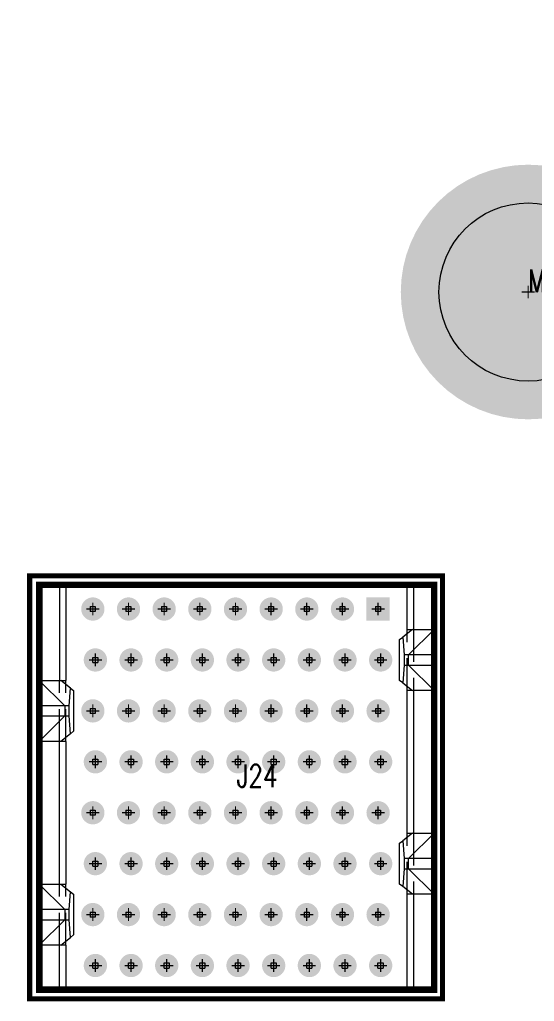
# Model space of a CAD drawing. Header units: millimetres. Extents: x 5 to 1395, y 5 to 415.
# Drawn here: x 1079.18 to 1099.39, y 152.82 to 191.38 of the extents above; entities that cross this region are included whole.
import ezdxf

# ---------------------------------------------------------------- set-up
doc = ezdxf.new("R2010")
doc.units = ezdxf.units.MM
doc.header["$PDSIZE"] = -1
doc.linetypes.add('HIDDEN', pattern=[1.905, 1.27, -0.635])
for name, color, linetype in [('DRIL_PLTE_THRU_01', 16, 'Continuous'), ('DRIL_PLTE_THRU_02', 146, 'Continuous'), ('DRIL_PLTE_THRU_03', 56, 'Continuous'), ('DRIL_PLTE_THRU_04', 216, 'Continuous'), ('DRIL_PLTE_THRU_05', 34, 'Continuous'), ('DRIL_PLTE_THRU_06', 96, 'Continuous'), ('DRIL_PLTE_THRU_07', 171, 'Continuous'), ('DRIL_PLTE_THRU_08', 176, 'Continuous'), ('DRIL_SYMBOL', 2, 'Continuous'), ('PADS_BOT', 5, 'Continuous'), ('PADS_INNER', 1, 'Continuous'), ('PADS_TOP', 1, 'Continuous'), ('PART_NAME_01', 1, 'Continuous'), ('PART_TOP_2DLINE_26', 5, 'Continuous'), ('PART_TOP_2DLINE_27', 5, 'Continuous')]:
    doc.layers.add(name, color=color, linetype=linetype)
doc.styles.add('W0$127', font='simplex', dxfattribs={"width": 0.75})
doc.dimstyles.new('ISO-25', dxfattribs={"dimtxt": 2.5, "dimasz": 2.5, "dimexe": 1.25, "dimexo": 0.625, "dimtad": 1, "dimtxsty": 'Standard', "dimcen": 2.5, "dimadec": 0, "dimazin": 0, "dimtfac": 1, "dimtmove": 0, "dimatfit": 3, "dimfxl": 0, "dimarcsym": 0})

# ---------------------------------------------------------------- blocks, each defined once
blk = doc.blocks.new('SMOOTH_0$2032')
at = {"const_width": 0.1016}
blk.add_lwpolyline([(-0.0508, 0, 1), (0.0508, 0, 1)], format="xyb", close=True, dxfattribs=at)
blk = doc.blocks.new('SMOOTH_0$254')
at = {"const_width": 0.127}
blk.add_lwpolyline([(-0.0635, 0, 1), (0.0635, 0, 1)], format="xyb", close=True, dxfattribs=at)
blk = doc.blocks.new('PART_BODY_TOP_12')
at = {"layer": 'PART_TOP_2DLINE_26', "const_width": 0.2032}
blk.add_lwpolyline([(-8.3058, 8.128), (8.3058, 8.128), (8.3058, -8.0772), (-8.3058, -8.0772)], close=True, dxfattribs=at)
at = {"layer": 'PART_TOP_2DLINE_27', "const_width": 0.254}
blk.add_lwpolyline([(-7.95, -7.75), (7.95, -7.75), (7.95, 7.75), (-7.95, 7.75)], close=True, dxfattribs=at)
at = {"layer": 'PART_TOP_2DLINE_26'}
for p in [(-8.3058, 8.128), (8.3058, 8.128), (-8.3058, -8.0772), (8.3058, -8.0772)]:
    blk.add_blockref('SMOOTH_0$2032', p, dxfattribs=at)
at = {"layer": 'PART_TOP_2DLINE_27'}
for p in [(-7.95, 7.75), (7.95, 7.75), (-7.95, -7.75), (7.95, -7.75)]:
    blk.add_blockref('SMOOTH_0$254', p, dxfattribs=at)
blk = doc.blocks.new('DRIL_SYMBOL_0$59944')
at = {"layer": 'DRIL_SYMBOL', "const_width": 0.0508}
for points in [[(-0.254, 0), (0.254, 0)], [(0, -0.254), (0, 0.254)]]:
    blk.add_lwpolyline(points, dxfattribs=at)
blk = doc.blocks.new('DRIL_HOLE_0$59944')
at = {"const_width": 0.29972}
blk.add_lwpolyline([(-0.14986, 0, 1), (0.14986, 0, 1)], format="xyb", close=True, dxfattribs=at)
blk.add_blockref('DRIL_SYMBOL_0$59944', (0, 0))
blk = doc.blocks.new('PAD_8')
at = {"const_width": 0.4572}
blk.add_lwpolyline([(0, -0.2286, 1), (0, 0.2286, 1)], format="xyb", close=True, dxfattribs=at)
blk = doc.blocks.new('STK_TOP_169')
at = {"layer": 'DRIL_PLTE_THRU_01'}
blk.add_blockref('DRIL_HOLE_0$59944', (0, 0), dxfattribs=at)
at = {"layer": 'DRIL_PLTE_THRU_02'}
blk.add_blockref('DRIL_HOLE_0$59944', (0, 0), dxfattribs=at)
at = {"layer": 'DRIL_PLTE_THRU_03'}
blk.add_blockref('DRIL_HOLE_0$59944', (0, 0), dxfattribs=at)
at = {"layer": 'DRIL_PLTE_THRU_04'}
blk.add_blockref('DRIL_HOLE_0$59944', (0, 0), dxfattribs=at)
at = {"layer": 'DRIL_PLTE_THRU_05'}
blk.add_blockref('DRIL_HOLE_0$59944', (0, 0), dxfattribs=at)
at = {"layer": 'DRIL_PLTE_THRU_06'}
blk.add_blockref('DRIL_HOLE_0$59944', (0, 0), dxfattribs=at)
at = {"layer": 'DRIL_PLTE_THRU_07'}
blk.add_blockref('DRIL_HOLE_0$59944', (0, 0), dxfattribs=at)
at = {"layer": 'DRIL_PLTE_THRU_08'}
blk.add_blockref('DRIL_HOLE_0$59944', (0, 0), dxfattribs=at)
at = {"layer": 'PADS_BOT'}
blk.add_blockref('PAD_8', (0, 0), dxfattribs=at)
at = {"layer": 'PADS_INNER'}
blk.add_blockref('PAD_8', (0, 0), dxfattribs=at)
at = {"layer": 'PADS_TOP'}
blk.add_blockref('PAD_8', (0, 0), dxfattribs=at)
blk = doc.blocks.new('PAD_10')
at = {"const_width": 0.9144}
blk.add_lwpolyline([(-0.4572, 0), (0.4572, 0)], dxfattribs=at)
blk = doc.blocks.new('STK_TOP_172')
at = {"layer": 'DRIL_PLTE_THRU_01'}
blk.add_blockref('DRIL_HOLE_0$59944', (0, 0), dxfattribs=at)
at = {"layer": 'DRIL_PLTE_THRU_02'}
blk.add_blockref('DRIL_HOLE_0$59944', (0, 0), dxfattribs=at)
at = {"layer": 'DRIL_PLTE_THRU_03'}
blk.add_blockref('DRIL_HOLE_0$59944', (0, 0), dxfattribs=at)
at = {"layer": 'DRIL_PLTE_THRU_04'}
blk.add_blockref('DRIL_HOLE_0$59944', (0, 0), dxfattribs=at)
at = {"layer": 'DRIL_PLTE_THRU_05'}
blk.add_blockref('DRIL_HOLE_0$59944', (0, 0), dxfattribs=at)
at = {"layer": 'DRIL_PLTE_THRU_06'}
blk.add_blockref('DRIL_HOLE_0$59944', (0, 0), dxfattribs=at)
at = {"layer": 'DRIL_PLTE_THRU_07'}
blk.add_blockref('DRIL_HOLE_0$59944', (0, 0), dxfattribs=at)
at = {"layer": 'DRIL_PLTE_THRU_08'}
blk.add_blockref('DRIL_HOLE_0$59944', (0, 0), dxfattribs=at)
at = {"layer": 'PADS_BOT'}
blk.add_blockref('PAD_8', (0, 0), dxfattribs=at)
at = {"layer": 'PADS_INNER'}
blk.add_blockref('PAD_8', (0, 0), dxfattribs=at)
at = {"layer": 'PADS_TOP'}
blk.add_blockref('PAD_10', (0, 0), dxfattribs=at)
blk = doc.blocks.new('SYM_TOP_14')
for name, p in [('PART_BODY_TOP_12', (0, 0)), ('STK_TOP_169', (-7, 5.55)), ('STK_TOP_169', (-5, 5.65)), ('STK_TOP_169', (-3, 5.55)), ('STK_TOP_169', (-1, 5.65)), ('STK_TOP_169', (1, 5.55)), ('STK_TOP_169', (3, 5.65)), ('STK_TOP_169', (5, 5.55)), ('STK_TOP_169', (7, 5.65)), ('STK_TOP_169', (-5, 4.25)), ('STK_TOP_169', (-1, 4.25)), ('STK_TOP_169', (3, 4.25)), ('STK_TOP_169', (7, 4.25)), ('STK_TOP_169', (-7, 4.15)), ('STK_TOP_169', (-3, 4.15)), ('STK_TOP_169', (1, 4.15)), ('STK_TOP_169', (5, 4.15)), ('STK_TOP_169', (-7, 2.75)), ('STK_TOP_169', (-5, 2.85)), ('STK_TOP_169', (-3, 2.75)), ('STK_TOP_169', (-1, 2.85)), ('STK_TOP_169', (1, 2.75)), ('STK_TOP_169', (3, 2.85)), ('STK_TOP_169', (5, 2.75)), ('STK_TOP_169', (7, 2.85)), ('STK_TOP_169', (-7, 1.35)), ('STK_TOP_169', (-5, 1.45)), ('STK_TOP_169', (-3, 1.35)), ('STK_TOP_169', (-1, 1.45)), ('STK_TOP_169', (1, 1.35)), ('STK_TOP_169', (3, 1.45)), ('STK_TOP_169', (5, 1.35)), ('STK_TOP_169', (7, 1.45)), ('STK_TOP_169', (-7, -0.05)), ('STK_TOP_169', (-5, 0.05)), ('STK_TOP_169', (-3, -0.05)), ('STK_TOP_169', (-1, 0.05)), ('STK_TOP_169', (1, -0.05)), ('STK_TOP_169', (3, 0.05)), ('STK_TOP_169', (5, -0.05)), ('STK_TOP_169', (7, 0.05)), ('STK_TOP_169', (-7, -1.45)), ('STK_TOP_169', (-5, -1.35)), ('STK_TOP_169', (-3, -1.45)), ('STK_TOP_169', (-1, -1.35)), ('STK_TOP_169', (1, -1.45)), ('STK_TOP_169', (3, -1.35)), ('STK_TOP_169', (5, -1.45)), ('STK_TOP_169', (7, -1.35)), ('STK_TOP_169', (-5, -2.75)), ('STK_TOP_169', (-1, -2.75)), ('STK_TOP_169', (3, -2.75)), ('STK_TOP_169', (7, -2.75)), ('STK_TOP_169', (-7, -2.85)), ('STK_TOP_169', (-3, -2.85)), ('STK_TOP_169', (1, -2.85)), ('STK_TOP_169', (5, -2.85)), ('STK_TOP_169', (-7, -4.25)), ('STK_TOP_169', (-5, -4.15)), ('STK_TOP_169', (-3, -4.25)), ('STK_TOP_169', (-1, -4.15)), ('STK_TOP_169', (1, -4.25)), ('STK_TOP_169', (3, -4.15)), ('STK_TOP_169', (5, -4.25)), ('STK_TOP_169', (7, -4.15)), ('STK_TOP_169', (-7, -5.65)), ('STK_TOP_169', (-5, -5.55)), ('STK_TOP_169', (-3, -5.65)), ('STK_TOP_169', (-1, -5.55)), ('STK_TOP_169', (1, -5.65)), ('STK_TOP_169', (3, -5.55)), ('STK_TOP_169', (5, -5.65)), ('STK_TOP_172', (7, -5.55))]:
    blk.add_blockref(name, p)
blk = doc.blocks.new('PART_TOP_78')
blk.add_blockref('SYM_TOP_14', (0, 0))
at = {"layer": 'PART_NAME_01', "style": 'W0$127', "width": 0.75}
blk.add_text('J24', height=0.889, rotation=270, dxfattribs=at).set_placement((0, 0))
blk = doc.blocks.new('DRIL_SYMBOL_7')
at = {"layer": 'DRIL_SYMBOL', "const_width": 0.0508}
for points in [[(-0.254, 0), (0.254, 0)], [(0, -0.254), (0, 0.254)]]:
    blk.add_lwpolyline(points, dxfattribs=at)
blk = doc.blocks.new('DRIL_HOLE_7')
at = {"const_width": 3.5}
blk.add_lwpolyline([(-1.75, 0, 1), (1.75, 0, 1)], format="xyb", close=True, dxfattribs=at)
blk.add_blockref('DRIL_SYMBOL_7', (0, 0))
blk = doc.blocks.new('PAD_0')
at = {"const_width": 5}
blk.add_lwpolyline([(0, -2.5, 1), (0, 2.5, 1)], format="xyb", close=True, dxfattribs=at)
blk = doc.blocks.new('STK_TOP_205')
at = {"layer": 'DRIL_PLTE_THRU_01'}
blk.add_blockref('DRIL_HOLE_7', (0, 0), dxfattribs=at)
at = {"layer": 'DRIL_PLTE_THRU_02'}
blk.add_blockref('DRIL_HOLE_7', (0, 0), dxfattribs=at)
at = {"layer": 'DRIL_PLTE_THRU_03'}
blk.add_blockref('DRIL_HOLE_7', (0, 0), dxfattribs=at)
at = {"layer": 'DRIL_PLTE_THRU_04'}
blk.add_blockref('DRIL_HOLE_7', (0, 0), dxfattribs=at)
at = {"layer": 'DRIL_PLTE_THRU_05'}
blk.add_blockref('DRIL_HOLE_7', (0, 0), dxfattribs=at)
at = {"layer": 'DRIL_PLTE_THRU_06'}
blk.add_blockref('DRIL_HOLE_7', (0, 0), dxfattribs=at)
at = {"layer": 'DRIL_PLTE_THRU_07'}
blk.add_blockref('DRIL_HOLE_7', (0, 0), dxfattribs=at)
at = {"layer": 'DRIL_PLTE_THRU_08'}
blk.add_blockref('DRIL_HOLE_7', (0, 0), dxfattribs=at)
at = {"layer": 'PADS_BOT'}
blk.add_blockref('PAD_0', (0, 0), dxfattribs=at)
at = {"layer": 'PADS_INNER'}
blk.add_blockref('PAD_0', (0, 0), dxfattribs=at)
at = {"layer": 'PADS_TOP'}
blk.add_blockref('PAD_0', (0, 0), dxfattribs=at)
blk = doc.blocks.new('SYM_TOP_20')
blk.add_blockref('STK_TOP_205', (0, 0))
blk = doc.blocks.new('PART_TOP_376')
blk.add_blockref('SYM_TOP_20', (0, 0))
at = {"layer": 'PART_NAME_01', "style": 'W0$127', "width": 0.75}
blk.add_text('MH27', height=0.889, dxfattribs=at).set_placement((0, 0))
blk = doc.blocks.new('q')
blk.add_blockref('PART_TOP_376', (1099.145, 180.679))
at = {"rotation": 90}
blk.add_blockref('PART_TOP_78', (1087.705, 161.229), dxfattribs=at)
blk = doc.blocks.new('*D231')
at = {"color": 0, "lineweight": -2}
for p, q in [((969.595, 286.609), (969.595, 323.77)), ((1257.145, 181.679), (1257.145, 323.77)), ((1253.843, 322.77), (972.897, 322.77))]:
    blk.add_line(p, q, dxfattribs=at)
at = {"color": 0}
for points in [[(972.897, 323.321), (972.897, 322.22), (969.595, 322.77)], [(1253.843, 323.321), (1253.843, 322.22), (1257.145, 322.77)]]:
    blk.add_solid(points, dxfattribs=at)
at = {"layer": 'Defpoints', "color": 0}
for p in [(969.595, 322.77), (969.595, 285.609), (1257.145, 180.679)]:
    blk.add_point(p, dxfattribs=at)
at = {"color": 0, "insert": (1113.37, 326.336), "char_height": 3.5, "attachment_point": 5}
blk.add_mtext('287,550', dxfattribs=at)

msp = doc.modelspace()

# ---------------------------------------------------------------- linework, layer by layer
at = {"color": 7, "linetype": 'Continuous', "lineweight": 15}
for p, q in [((1080.7498, 169.1788), (1080.7498, 165.4288)), ((1080.9998, 169.1788), (1080.7498, 169.1788)), ((1080.9998, 169.1788), (1080.9998, 165.4288)), ((1094.3998, 169.1788), (1080.9998, 169.1788)), ((1094.3998, 167.4288), (1094.3998, 169.1788)), ((1094.6498, 169.1788), (1094.3998, 169.1788)), ((1094.6498, 169.1788), (1094.6498, 167.4288)), ((1094.5998, 167.4288), (1094.219, 167.1241)), ((1094.3998, 167.4288), (1094.5998, 167.4288)), ((1095.4498, 167.4288), (1094.4498, 166.4288)), ((1094.5998, 167.4288), (1095.4498, 167.4288)), ((1095.4498, 167.4288), (1095.4498, 166.4288)), ((1094.0998, 167.0288), (1094.219, 167.1241)), ((1094.0998, 165.4288), (1094.0998, 167.0288)), ((1094.219, 167.1241), (1094.2798, 166.4288)), ((1094.2798, 166.4288), (1094.2798, 166.0288)), ((1094.4498, 166.4288), (1094.2798, 166.4288)), ((1094.4498, 166.0288), (1094.4498, 166.4288)), ((1095.4498, 166.4288), (1094.4498, 166.4288)), ((1095.4498, 166.4288), (1095.4498, 166.0288)), ((1094.2798, 166.0288), (1094.219, 165.3334)), ((1094.2798, 166.0288), (1094.4498, 166.0288)), ((1094.4498, 166.0288), (1095.4498, 165.0288)), ((1094.4498, 166.0288), (1095.4498, 166.0288)), ((1095.4498, 166.0288), (1095.4498, 165.0288)), ((1079.9498, 165.4288), (1080.7998, 165.4288)), ((1080.9498, 164.4288), (1079.9498, 165.4288)), ((1079.9498, 164.4288), (1079.9498, 165.4288)), ((1081.1806, 165.1241), (1080.7998, 165.4288)), ((1080.7998, 165.4288), (1080.9998, 165.4288)), ((1094.219, 165.3334), (1094.0998, 165.4288)), ((1081.1198, 164.4288), (1081.1806, 165.1241)), ((1081.1806, 165.1241), (1081.2998, 165.0288)), ((1081.2998, 165.0288), (1081.2998, 163.4288)), ((1094.219, 165.3334), (1094.5998, 165.0288)), ((1094.3998, 159.4288), (1094.3998, 165.0288)), ((1094.5998, 165.0288), (1094.3998, 165.0288)), ((1095.4498, 165.0288), (1094.5998, 165.0288)), ((1094.6498, 165.0288), (1094.6498, 159.4288)), ((1079.9498, 164.0288), (1079.9498, 164.4288)), ((1080.9498, 164.4288), (1079.9498, 164.4288)), ((1081.1198, 164.4288), (1080.9498, 164.4288)), ((1080.9498, 164.4288), (1080.9498, 164.0288)), ((1081.1198, 164.0288), (1081.1198, 164.4288)), ((1079.9498, 163.0288), (1080.9498, 164.0288)), ((1079.9498, 163.0288), (1079.9498, 164.0288)), ((1079.9498, 164.0288), (1080.9498, 164.0288)), ((1080.9498, 164.0288), (1081.1198, 164.0288)), ((1081.1806, 163.3334), (1081.1198, 164.0288)), ((1081.1806, 163.3334), (1080.7998, 163.0288)), ((1081.2998, 163.4288), (1081.1806, 163.3334)), ((1080.7998, 163.0288), (1079.9498, 163.0288)), ((1080.7498, 157.4288), (1080.7498, 163.0288)), ((1080.9998, 163.0288), (1080.7998, 163.0288)), ((1080.9998, 163.0288), (1080.9998, 157.4288)), ((1094.5998, 159.4288), (1094.219, 159.1241)), ((1094.3998, 159.4288), (1094.5998, 159.4288)), ((1095.4498, 159.4288), (1094.4498, 158.4288)), ((1094.5998, 159.4288), (1095.4498, 159.4288)), ((1095.4498, 159.4288), (1095.4498, 158.4288)), ((1094.0998, 159.0288), (1094.219, 159.1241)), ((1094.0998, 157.4288), (1094.0998, 159.0288)), ((1094.219, 159.1241), (1094.2798, 158.4288)), ((1094.2798, 158.4288), (1094.2798, 158.0288)), ((1094.4498, 158.4288), (1094.2798, 158.4288)), ((1094.4498, 158.0288), (1094.4498, 158.4288)), ((1095.4498, 158.4288), (1094.4498, 158.4288)), ((1095.4498, 158.4288), (1095.4498, 158.0288)), ((1094.2798, 158.0288), (1094.219, 157.3334)), ((1094.2798, 158.0288), (1094.4498, 158.0288)), ((1094.4498, 158.0288), (1095.4498, 158.0288)), ((1094.4498, 158.0288), (1095.4498, 157.0288)), ((1095.4498, 158.0288), (1095.4498, 157.0288)), ((1080.9498, 156.4288), (1079.9498, 157.4288)), ((1079.9498, 156.4288), (1079.9498, 157.4288)), ((1079.9498, 157.4288), (1080.7998, 157.4288)), ((1080.7998, 157.4288), (1081.1806, 157.1241)), ((1080.7998, 157.4288), (1080.9998, 157.4288)), ((1094.219, 157.3334), (1094.0998, 157.4288)), ((1094.5998, 157.0288), (1094.219, 157.3334)), ((1081.1198, 156.4288), (1081.1806, 157.1241)), ((1081.1806, 157.1241), (1081.2998, 157.0288)), ((1081.2998, 157.0288), (1081.2998, 155.4288)), ((1094.3998, 153.2788), (1094.3998, 157.0288)), ((1094.5998, 157.0288), (1094.3998, 157.0288)), ((1095.4498, 157.0288), (1094.5998, 157.0288)), ((1094.6498, 157.0288), (1094.6498, 153.2788)), ((1079.9498, 156.0288), (1079.9498, 156.4288)), ((1080.9498, 156.4288), (1079.9498, 156.4288)), ((1081.1198, 156.4288), (1080.9498, 156.4288)), ((1080.9498, 156.4288), (1080.9498, 156.0288)), ((1081.1198, 156.0288), (1081.1198, 156.4288)), ((1079.9498, 155.0288), (1080.9498, 156.0288)), ((1079.9498, 156.0288), (1080.9498, 156.0288)), ((1079.9498, 155.0288), (1079.9498, 156.0288)), ((1080.9498, 156.0288), (1081.1198, 156.0288)), ((1081.1806, 155.3334), (1081.1198, 156.0288)), ((1081.2998, 155.4288), (1081.1806, 155.3334)), ((1080.7998, 155.0288), (1079.9498, 155.0288)), ((1080.7498, 153.2788), (1080.7498, 155.0288)), ((1080.7998, 155.0288), (1081.1806, 155.3334)), ((1080.9998, 155.0288), (1080.7998, 155.0288)), ((1080.9998, 155.0288), (1080.9998, 153.2788)), ((1080.7498, 153.2788), (1080.9998, 153.2788)), ((1080.9998, 153.2788), (1094.3998, 153.2788)), ((1094.6498, 153.2788), (1094.3998, 153.2788))]:
    msp.add_line(p, q, dxfattribs=at)
at = {"color": 7, "linetype": 'HIDDEN', "lineweight": 0}
for p, q in [((1081.9498, 168.3288), (1082.1498, 168.3288)), ((1081.9498, 168.3288), (1081.9498, 168.1288)), ((1082.1498, 168.1288), (1081.9498, 168.1288)), ((1082.1498, 168.3288), (1082.1498, 168.1288)), ((1083.3498, 168.3288), (1083.3498, 168.1288)), ((1083.3498, 168.3288), (1083.5498, 168.3288)), ((1083.5498, 168.1288), (1083.3498, 168.1288)), ((1083.5498, 168.3288), (1083.5498, 168.1288)), ((1084.7498, 168.3288), (1084.7498, 168.1288)), ((1084.7498, 168.3288), (1084.9498, 168.3288)), ((1084.9498, 168.1288), (1084.7498, 168.1288)), ((1084.9498, 168.3288), (1084.9498, 168.1288)), ((1086.1498, 168.3288), (1086.1498, 168.1288)), ((1086.1498, 168.3288), (1086.3498, 168.3288)), ((1086.3498, 168.1288), (1086.1498, 168.1288)), ((1086.3498, 168.3288), (1086.3498, 168.1288)), ((1087.5498, 168.3288), (1087.7498, 168.3288)), ((1087.5498, 168.3288), (1087.5498, 168.1288)), ((1087.7498, 168.1288), (1087.5498, 168.1288)), ((1087.7498, 168.3288), (1087.7498, 168.1288)), ((1088.9498, 168.3288), (1088.9498, 168.1288)), ((1088.9498, 168.3288), (1089.1498, 168.3288)), ((1089.1498, 168.1288), (1088.9498, 168.1288)), ((1089.1498, 168.3288), (1089.1498, 168.1288)), ((1090.3498, 168.3288), (1090.5498, 168.3288)), ((1090.3498, 168.3288), (1090.3498, 168.1288)), ((1090.5498, 168.1288), (1090.3498, 168.1288)), ((1090.5498, 168.3288), (1090.5498, 168.1288)), ((1091.7498, 168.3288), (1091.7498, 168.1288)), ((1091.7498, 168.3288), (1091.9498, 168.3288)), ((1091.9498, 168.1288), (1091.7498, 168.1288)), ((1091.9498, 168.3288), (1091.9498, 168.1288)), ((1093.1498, 168.3288), (1093.1498, 168.1288)), ((1093.1498, 168.3288), (1093.3498, 168.3288)), ((1093.3498, 168.1288), (1093.1498, 168.1288)), ((1093.3498, 168.3288), (1093.3498, 168.1288)), ((1094.3998, 165.0288), (1094.3998, 167.4288)), ((1094.6498, 167.4288), (1094.6498, 165.0288)), ((1082.0498, 166.3288), (1082.2498, 166.3288)), ((1082.0498, 166.1288), (1082.0498, 166.3288)), ((1082.2498, 166.3288), (1082.2498, 166.1288)), ((1083.4498, 166.1288), (1083.4498, 166.3288)), ((1083.4498, 166.3288), (1083.6498, 166.3288)), ((1083.6498, 166.3288), (1083.6498, 166.1288)), ((1084.8498, 166.3288), (1085.0498, 166.3288)), ((1084.8498, 166.1288), (1084.8498, 166.3288)), ((1085.0498, 166.3288), (1085.0498, 166.1288)), ((1086.2498, 166.1288), (1086.2498, 166.3288)), ((1086.2498, 166.3288), (1086.4498, 166.3288)), ((1086.4498, 166.3288), (1086.4498, 166.1288)), ((1087.6498, 166.1288), (1087.6498, 166.3288)), ((1087.6498, 166.3288), (1087.8498, 166.3288)), ((1087.8498, 166.3288), (1087.8498, 166.1288)), ((1089.0498, 166.1288), (1089.0498, 166.3288)), ((1089.0498, 166.3288), (1089.2498, 166.3288)), ((1089.2498, 166.3288), (1089.2498, 166.1288)), ((1090.4498, 166.1288), (1090.4498, 166.3288)), ((1090.4498, 166.3288), (1090.6498, 166.3288)), ((1090.6498, 166.3288), (1090.6498, 166.1288)), ((1091.8498, 166.3288), (1092.0498, 166.3288)), ((1091.8498, 166.1288), (1091.8498, 166.3288)), ((1092.0498, 166.3288), (1092.0498, 166.1288)), ((1093.2498, 166.1288), (1093.2498, 166.3288)), ((1093.2498, 166.3288), (1093.4498, 166.3288)), ((1093.4498, 166.3288), (1093.4498, 166.1288)), ((1082.0498, 166.1288), (1082.2498, 166.1288)), ((1083.4498, 166.1288), (1083.6498, 166.1288)), ((1084.8498, 166.1288), (1085.0498, 166.1288)), ((1086.2498, 166.1288), (1086.4498, 166.1288)), ((1087.6498, 166.1288), (1087.8498, 166.1288)), ((1089.0498, 166.1288), (1089.2498, 166.1288)), ((1090.4498, 166.1288), (1090.6498, 166.1288)), ((1091.8498, 166.1288), (1092.0498, 166.1288)), ((1093.2498, 166.1288), (1093.4498, 166.1288)), ((1080.7498, 163.0288), (1080.7498, 165.4288)), ((1080.9998, 163.0288), (1080.9998, 165.4288)), ((1081.9498, 164.3288), (1082.1498, 164.3288)), ((1081.9498, 164.3288), (1081.9498, 164.1288)), ((1082.1498, 164.3288), (1082.1498, 164.1288)), ((1083.3498, 164.3288), (1083.3498, 164.1288)), ((1083.3498, 164.3288), (1083.5498, 164.3288)), ((1083.5498, 164.3288), (1083.5498, 164.1288)), ((1084.7498, 164.3288), (1084.7498, 164.1288)), ((1084.7498, 164.3288), (1084.9498, 164.3288)), ((1084.9498, 164.3288), (1084.9498, 164.1288)), ((1086.1498, 164.3288), (1086.1498, 164.1288)), ((1086.1498, 164.3288), (1086.3498, 164.3288)), ((1086.3498, 164.3288), (1086.3498, 164.1288)), ((1087.5498, 164.3288), (1087.5498, 164.1288)), ((1087.5498, 164.3288), (1087.7498, 164.3288)), ((1087.7498, 164.3288), (1087.7498, 164.1288)), ((1088.9498, 164.3288), (1088.9498, 164.1288)), ((1088.9498, 164.3288), (1089.1498, 164.3288)), ((1089.1498, 164.3288), (1089.1498, 164.1288)), ((1090.3498, 164.3288), (1090.3498, 164.1288)), ((1090.3498, 164.3288), (1090.5498, 164.3288)), ((1090.5498, 164.3288), (1090.5498, 164.1288)), ((1091.7498, 164.3288), (1091.7498, 164.1288)), ((1091.7498, 164.3288), (1091.9498, 164.3288)), ((1091.9498, 164.3288), (1091.9498, 164.1288)), ((1093.1498, 164.3288), (1093.3498, 164.3288)), ((1093.1498, 164.3288), (1093.1498, 164.1288)), ((1093.3498, 164.3288), (1093.3498, 164.1288)), ((1082.1498, 164.1288), (1081.9498, 164.1288)), ((1083.5498, 164.1288), (1083.3498, 164.1288)), ((1084.9498, 164.1288), (1084.7498, 164.1288)), ((1086.3498, 164.1288), (1086.1498, 164.1288)), ((1087.7498, 164.1288), (1087.5498, 164.1288)), ((1089.1498, 164.1288), (1088.9498, 164.1288)), ((1090.5498, 164.1288), (1090.3498, 164.1288)), ((1091.9498, 164.1288), (1091.7498, 164.1288)), ((1093.3498, 164.1288), (1093.1498, 164.1288)), ((1082.0498, 162.3288), (1082.2498, 162.3288)), ((1082.0498, 162.1288), (1082.0498, 162.3288)), ((1082.2498, 162.3288), (1082.2498, 162.1288)), ((1083.4498, 162.1288), (1083.4498, 162.3288)), ((1083.4498, 162.3288), (1083.6498, 162.3288)), ((1083.6498, 162.3288), (1083.6498, 162.1288)), ((1084.8498, 162.3288), (1085.0498, 162.3288)), ((1084.8498, 162.1288), (1084.8498, 162.3288)), ((1085.0498, 162.3288), (1085.0498, 162.1288)), ((1086.2498, 162.3288), (1086.4498, 162.3288)), ((1086.2498, 162.1288), (1086.2498, 162.3288)), ((1086.4498, 162.3288), (1086.4498, 162.1288)), ((1087.6498, 162.3288), (1087.8498, 162.3288)), ((1087.6498, 162.1288), (1087.6498, 162.3288)), ((1087.8498, 162.3288), (1087.8498, 162.1288)), ((1089.0498, 162.3288), (1089.2498, 162.3288)), ((1089.0498, 162.1288), (1089.0498, 162.3288)), ((1089.2498, 162.3288), (1089.2498, 162.1288)), ((1090.4498, 162.1288), (1090.4498, 162.3288)), ((1090.4498, 162.3288), (1090.6498, 162.3288)), ((1090.6498, 162.3288), (1090.6498, 162.1288)), ((1091.8498, 162.1288), (1091.8498, 162.3288)), ((1091.8498, 162.3288), (1092.0498, 162.3288)), ((1092.0498, 162.3288), (1092.0498, 162.1288)), ((1093.2498, 162.3288), (1093.4498, 162.3288)), ((1093.2498, 162.1288), (1093.2498, 162.3288)), ((1093.4498, 162.3288), (1093.4498, 162.1288)), ((1082.0498, 162.1288), (1082.2498, 162.1288)), ((1083.4498, 162.1288), (1083.6498, 162.1288)), ((1084.8498, 162.1288), (1085.0498, 162.1288)), ((1086.2498, 162.1288), (1086.4498, 162.1288)), ((1087.6498, 162.1288), (1087.8498, 162.1288)), ((1089.0498, 162.1288), (1089.2498, 162.1288)), ((1090.4498, 162.1288), (1090.6498, 162.1288)), ((1091.8498, 162.1288), (1092.0498, 162.1288)), ((1093.2498, 162.1288), (1093.4498, 162.1288)), ((1081.9498, 160.3288), (1082.1498, 160.3288)), ((1081.9498, 160.3288), (1081.9498, 160.1288)), ((1082.1498, 160.1288), (1081.9498, 160.1288)), ((1082.1498, 160.3288), (1082.1498, 160.1288)), ((1083.3498, 160.3288), (1083.3498, 160.1288)), ((1083.3498, 160.3288), (1083.5498, 160.3288)), ((1083.5498, 160.1288), (1083.3498, 160.1288)), ((1083.5498, 160.3288), (1083.5498, 160.1288)), ((1084.7498, 160.3288), (1084.7498, 160.1288)), ((1084.7498, 160.3288), (1084.9498, 160.3288)), ((1084.9498, 160.1288), (1084.7498, 160.1288)), ((1084.9498, 160.3288), (1084.9498, 160.1288)), ((1086.1498, 160.3288), (1086.1498, 160.1288)), ((1086.1498, 160.3288), (1086.3498, 160.3288)), ((1086.3498, 160.1288), (1086.1498, 160.1288)), ((1086.3498, 160.3288), (1086.3498, 160.1288)), ((1087.5498, 160.3288), (1087.5498, 160.1288)), ((1087.5498, 160.3288), (1087.7498, 160.3288)), ((1087.7498, 160.1288), (1087.5498, 160.1288)), ((1087.7498, 160.3288), (1087.7498, 160.1288)), ((1088.9498, 160.3288), (1088.9498, 160.1288)), ((1088.9498, 160.3288), (1089.1498, 160.3288)), ((1089.1498, 160.1288), (1088.9498, 160.1288)), ((1089.1498, 160.3288), (1089.1498, 160.1288)), ((1090.3498, 160.3288), (1090.3498, 160.1288)), ((1090.3498, 160.3288), (1090.5498, 160.3288)), ((1090.5498, 160.1288), (1090.3498, 160.1288)), ((1090.5498, 160.3288), (1090.5498, 160.1288)), ((1091.7498, 160.3288), (1091.7498, 160.1288)), ((1091.7498, 160.3288), (1091.9498, 160.3288)), ((1091.9498, 160.1288), (1091.7498, 160.1288)), ((1091.9498, 160.3288), (1091.9498, 160.1288)), ((1093.1498, 160.3288), (1093.3498, 160.3288)), ((1093.1498, 160.3288), (1093.1498, 160.1288)), ((1093.3498, 160.1288), (1093.1498, 160.1288)), ((1093.3498, 160.3288), (1093.3498, 160.1288)), ((1094.3998, 157.0288), (1094.3998, 159.4288)), ((1094.6498, 159.4288), (1094.6498, 157.0288)), ((1082.0498, 158.1288), (1082.0498, 158.3288)), ((1082.0498, 158.3288), (1082.2498, 158.3288)), ((1082.0498, 158.1288), (1082.2498, 158.1288)), ((1082.2498, 158.3288), (1082.2498, 158.1288)), ((1083.4498, 158.3288), (1083.6498, 158.3288)), ((1083.4498, 158.1288), (1083.4498, 158.3288)), ((1083.4498, 158.1288), (1083.6498, 158.1288)), ((1083.6498, 158.3288), (1083.6498, 158.1288)), ((1084.8498, 158.3288), (1085.0498, 158.3288)), ((1084.8498, 158.1288), (1084.8498, 158.3288)), ((1084.8498, 158.1288), (1085.0498, 158.1288)), ((1085.0498, 158.3288), (1085.0498, 158.1288)), ((1086.2498, 158.3288), (1086.4498, 158.3288)), ((1086.2498, 158.1288), (1086.2498, 158.3288)), ((1086.2498, 158.1288), (1086.4498, 158.1288)), ((1086.4498, 158.3288), (1086.4498, 158.1288)), ((1087.6498, 158.3288), (1087.8498, 158.3288)), ((1087.6498, 158.1288), (1087.6498, 158.3288)), ((1087.6498, 158.1288), (1087.8498, 158.1288)), ((1087.8498, 158.3288), (1087.8498, 158.1288)), ((1089.0498, 158.3288), (1089.2498, 158.3288)), ((1089.0498, 158.1288), (1089.0498, 158.3288)), ((1089.0498, 158.1288), (1089.2498, 158.1288)), ((1089.2498, 158.3288), (1089.2498, 158.1288)), ((1090.4498, 158.3288), (1090.6498, 158.3288)), ((1090.4498, 158.1288), (1090.4498, 158.3288)), ((1090.4498, 158.1288), (1090.6498, 158.1288)), ((1090.6498, 158.3288), (1090.6498, 158.1288)), ((1091.8498, 158.3288), (1092.0498, 158.3288)), ((1091.8498, 158.1288), (1091.8498, 158.3288)), ((1091.8498, 158.1288), (1092.0498, 158.1288)), ((1092.0498, 158.3288), (1092.0498, 158.1288)), ((1093.2498, 158.3288), (1093.4498, 158.3288)), ((1093.2498, 158.1288), (1093.2498, 158.3288)), ((1093.2498, 158.1288), (1093.4498, 158.1288)), ((1093.4498, 158.3288), (1093.4498, 158.1288)), ((1080.7498, 155.0288), (1080.7498, 157.4288)), ((1080.9998, 155.0288), (1080.9998, 157.4288)), ((1081.9498, 156.3288), (1081.9498, 156.1288)), ((1081.9498, 156.3288), (1082.1498, 156.3288)), ((1082.1498, 156.3288), (1082.1498, 156.1288)), ((1083.3498, 156.3288), (1083.5498, 156.3288)), ((1083.3498, 156.3288), (1083.3498, 156.1288)), ((1083.5498, 156.3288), (1083.5498, 156.1288)), ((1084.7498, 156.3288), (1084.7498, 156.1288)), ((1084.7498, 156.3288), (1084.9498, 156.3288)), ((1084.9498, 156.3288), (1084.9498, 156.1288)), ((1086.1498, 156.3288), (1086.3498, 156.3288)), ((1086.1498, 156.3288), (1086.1498, 156.1288)), ((1086.3498, 156.3288), (1086.3498, 156.1288)), ((1087.5498, 156.3288), (1087.5498, 156.1288)), ((1087.5498, 156.3288), (1087.7498, 156.3288)), ((1087.7498, 156.3288), (1087.7498, 156.1288)), ((1088.9498, 156.3288), (1089.1498, 156.3288)), ((1088.9498, 156.3288), (1088.9498, 156.1288)), ((1089.1498, 156.3288), (1089.1498, 156.1288)), ((1090.3498, 156.3288), (1090.5498, 156.3288)), ((1090.3498, 156.3288), (1090.3498, 156.1288)), ((1090.5498, 156.3288), (1090.5498, 156.1288)), ((1091.7498, 156.3288), (1091.7498, 156.1288)), ((1091.7498, 156.3288), (1091.9498, 156.3288)), ((1091.9498, 156.3288), (1091.9498, 156.1288)), ((1093.1498, 156.3288), (1093.3498, 156.3288)), ((1093.1498, 156.3288), (1093.1498, 156.1288)), ((1093.3498, 156.3288), (1093.3498, 156.1288)), ((1082.1498, 156.1288), (1081.9498, 156.1288)), ((1083.5498, 156.1288), (1083.3498, 156.1288)), ((1084.9498, 156.1288), (1084.7498, 156.1288)), ((1086.3498, 156.1288), (1086.1498, 156.1288)), ((1087.7498, 156.1288), (1087.5498, 156.1288)), ((1089.1498, 156.1288), (1088.9498, 156.1288)), ((1090.5498, 156.1288), (1090.3498, 156.1288)), ((1091.9498, 156.1288), (1091.7498, 156.1288)), ((1093.3498, 156.1288), (1093.1498, 156.1288)), ((1082.0498, 154.1288), (1082.0498, 154.3288)), ((1082.0498, 154.3288), (1082.2498, 154.3288)), ((1082.2498, 154.3288), (1082.2498, 154.1288)), ((1083.4498, 154.1288), (1083.4498, 154.3288)), ((1083.4498, 154.3288), (1083.6498, 154.3288)), ((1083.6498, 154.3288), (1083.6498, 154.1288)), ((1084.8498, 154.3288), (1085.0498, 154.3288)), ((1084.8498, 154.1288), (1084.8498, 154.3288)), ((1085.0498, 154.3288), (1085.0498, 154.1288)), ((1086.2498, 154.3288), (1086.4498, 154.3288)), ((1086.2498, 154.1288), (1086.2498, 154.3288)), ((1086.4498, 154.3288), (1086.4498, 154.1288)), ((1087.6498, 154.3288), (1087.8498, 154.3288)), ((1087.6498, 154.1288), (1087.6498, 154.3288)), ((1087.8498, 154.3288), (1087.8498, 154.1288)), ((1089.0498, 154.3288), (1089.2498, 154.3288)), ((1089.0498, 154.1288), (1089.0498, 154.3288)), ((1089.2498, 154.3288), (1089.2498, 154.1288)), ((1090.4498, 154.3288), (1090.6498, 154.3288)), ((1090.4498, 154.1288), (1090.4498, 154.3288)), ((1090.6498, 154.3288), (1090.6498, 154.1288)), ((1091.8498, 154.3288), (1092.0498, 154.3288)), ((1091.8498, 154.1288), (1091.8498, 154.3288)), ((1092.0498, 154.3288), (1092.0498, 154.1288)), ((1093.2498, 154.3288), (1093.4498, 154.3288)), ((1093.2498, 154.1288), (1093.2498, 154.3288)), ((1093.4498, 154.3288), (1093.4498, 154.1288)), ((1082.0498, 154.1288), (1082.2498, 154.1288)), ((1083.4498, 154.1288), (1083.6498, 154.1288)), ((1084.8498, 154.1288), (1085.0498, 154.1288)), ((1086.2498, 154.1288), (1086.4498, 154.1288)), ((1087.6498, 154.1288), (1087.8498, 154.1288)), ((1089.0498, 154.1288), (1089.2498, 154.1288)), ((1090.4498, 154.1288), (1090.6498, 154.1288)), ((1091.8498, 154.1288), (1092.0498, 154.1288)), ((1093.2498, 154.1288), (1093.4498, 154.1288))]:
    msp.add_line(p, q, dxfattribs=at)
at = {"color": 7, "linetype": 'Continuous', "lineweight": 15}
msp.add_circle((1099.1448, 180.6788), 3.5, dxfattribs=at)

# ---------------------------------------------------------------- block references
msp.add_blockref('q', (0, 0))

# ---------------------------------------------------------------- dimensions: what is measured, and where the dimension line sits
dim = msp.add_linear_dim(base=(969.5948, 322.7702), p1=(1257.1448, 180.6788), p2=(969.5948, 285.6088), dimstyle='ISO-25', override={"dimtxt": 3.5, "dimasz": 3.302, "dimexe": 1, "dimexo": 1, "dimgap": 1.524, "dimtih": 1, "dimtoh": 1, "dimdec": 3, "dimzin": 0, "dimadec": 2, "dimtdec": 3, "dimtzin": 0})
dim.commit()
dim.dimension.update_dxf_attribs({"geometry": '*D231', "text_midpoint": (1113.3698, 326.3359)})

doc.saveas('drawing.dxf')
